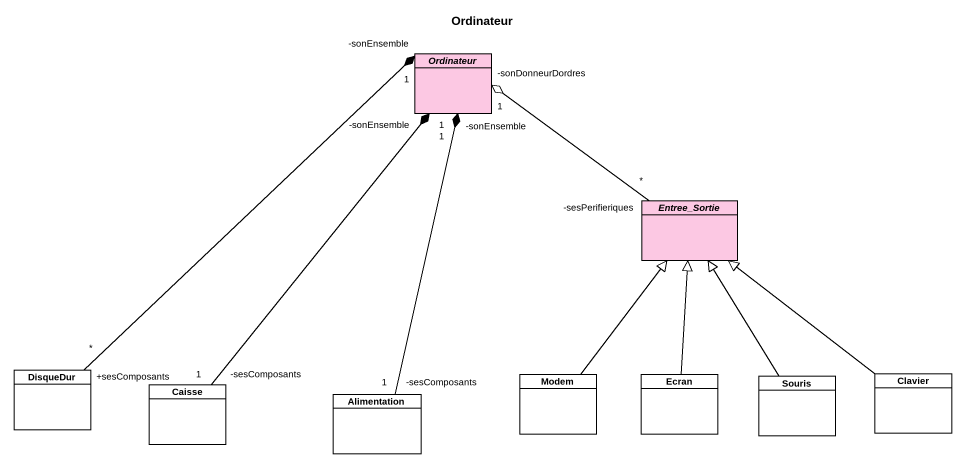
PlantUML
@startuml
title Ordinateur
hide circle
hide empty members
abstract class Ordinateur #FCC8E3
abstract class Entree_Sortie #FCC8E3
class DisqueDur
class Caisse
class Modem
class Ecran
class Souris
class Clavier
class Alimentation
Entree_Sortie "-sesPerifieriques\n*" -up-o "-sonDonneurDordres\n1" Ordinateur
DisqueDur "+sesComposants\n*" -up-* "-sonEnsemble\n1" Ordinateur
Caisse "-sesComposants\n1" -up-* "-sonEnsemble\n1" Ordinateur
Modem -up-|> Entree_Sortie
Ecran -up-|> Entree_Sortie
Souris -up-|> Entree_Sortie
Clavier -up-|> Entree_Sortie
Alimentation "-sesComposants\n1" -up-* "-sonEnsemble\n1" Ordinateur
@enduml
